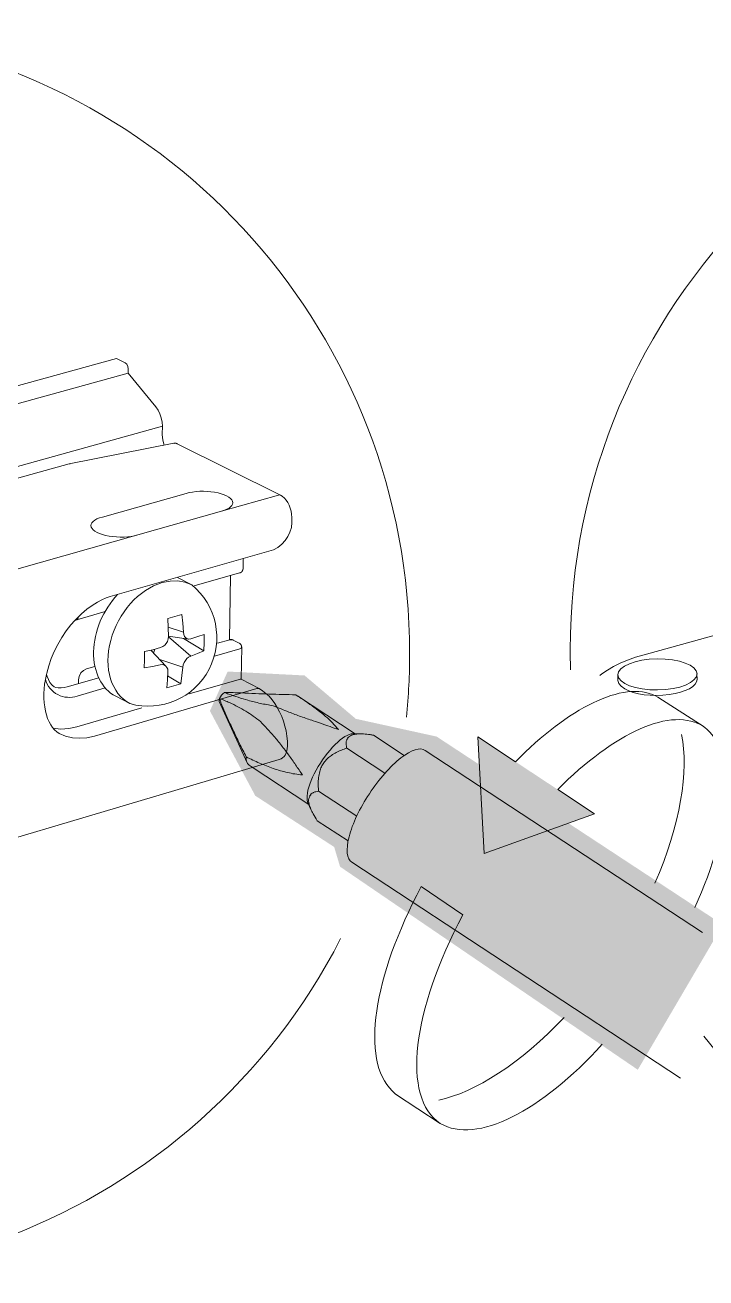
# Model space of a CAD drawing. Header units: metres. Extents: x -11.5 to 7.4, y -3.8 to 5.9.
# Drawn here: x 5.2639 to 5.3452, y -2.3535 to -2.2039 of the extents above; entities that cross this region are included whole.
import ezdxf

# ---------------------------------------------------------------- set-up
doc = ezdxf.new("R2010")
doc.units = ezdxf.units.M
doc.header["$MEASUREMENT"] = 0
for name, color, linetype, lineweight in [('PDF22_Geometry_Num_Penna__1_Num_Penna__255', 255, 'Continuous', 18), ('PDF22_Geometry_Num_Penna__7_Num_Penna__7', 7, 'Continuous', 18), ('PDF22_Solid Fills_Num_Penna__7_Num_Penna__7', 7, 'Continuous', 18)]:
    doc.layers.add(name, color=color, linetype=linetype, lineweight=lineweight)

msp = doc.modelspace()

# ---------------------------------------------------------------- hatches: boundary and pattern name
at = {"layer": 'PDF22_Geometry_Num_Penna__1_Num_Penna__255', "linetype": 'Continuous', "lineweight": 18}
msp.add_hatch(color=255, dxfattribs=at).paths.add_polyline_path([(5.346704192683026, -2.310991134687464), (5.313040664167348, -2.288860822933525), (5.303389518994761, -2.286741649636338), (5.297269100811231, -2.281562267247384), (5.288086016523417, -2.281092977856355), (5.285968071732487, -2.285800613841761), (5.291383327323215, -2.295923505417893), (5.300801056306547, -2.302043923601424), (5.301506218899346, -2.304397741594126), (5.337054276016699, -2.328645998138994), (5.347411812288346, -2.310991134687464)])
at = {"layer": 'PDF22_Geometry_Num_Penna__7_Num_Penna__7', "linetype": 'Continuous', "lineweight": 18}
for points in [[(5.339177503384542, -2.283990041316894), (5.34497850994067, -2.2876939876885), (5.339444089242797, -2.284143604599298)], [(5.327491951846657, -2.29518787586986), (5.322444019627444, -2.291856166894803), (5.317971028337553, -2.288896695316295), (5.318703218068059, -2.302832870321107), (5.331872805167105, -2.298084693629147)]]:
    msp.add_hatch(color=7, dxfattribs=at).paths.add_polyline_path(points)
at = {"layer": 'PDF22_Solid Fills_Num_Penna__7_Num_Penna__7', "linetype": 'Continuous', "lineweight": 18}
msp.add_hatch(color=7, dxfattribs=at).paths.add_polyline_path([(5.30773056871241, -2.331179669448049), (5.308143346815513, -2.331559277882154), (5.313467692943057, -2.335058063708467)])

# ---------------------------------------------------------------- linework, layer by layer
at = {"layer": 'PDF22_Geometry_Num_Penna__1_Num_Penna__255', "color": 255, "linetype": 'Continuous', "lineweight": 18, "flags": 128}
for points in [[(5.339177503384542, -2.283990041316894), (5.339444089242797, -2.284143604599298), (5.34497850994067, -2.2876939876885)], [(5.327491951846657, -2.29518787586986), (5.331872805167105, -2.298084693629147), (5.318703218068059, -2.302832870321107), (5.317971028337553, -2.288896695316295), (5.322444019627444, -2.291856166894803)], [(5.316166721194607, -2.310153784821166), (5.311199870388501, -2.306777849620776)], [(5.30773056871241, -2.331179669448049), (5.308143346815513, -2.331559277882154), (5.313467692943057, -2.335058063708467)]]:
    msp.add_lwpolyline(points, dxfattribs=at)
at = {"layer": 'PDF22_Geometry_Num_Penna__1_Num_Penna__255', "color": 255, "linetype": 'Continuous', "lineweight": 18}
for points in [[(5.322444019627444, -2.291856166894803), (5.328753627774896, -2.285482676421869), (5.335292966592828, -2.282101827196441), (5.339177503384541, -2.283990041316892)], [(5.322444019627444, -2.291856166894803), (5.328753627774896, -2.285482676421869), (5.335292966592828, -2.282101827196441), (5.339177503384541, -2.283990041316892)], [(5.34497850994067, -2.2876939876885), (5.341128371324213, -2.285163264794468), (5.33425119328499, -2.288388093724971), (5.327491951846653, -2.29518787586986)], [(5.34497850994067, -2.2876939876885), (5.341128371324213, -2.285163264794468), (5.33425119328499, -2.288388093724971), (5.327491951846653, -2.29518787586986)], [(5.311199870388501, -2.306777849620776), (5.305462746157854, -2.317467082582419), (5.303939398396398, -2.327499064695368), (5.307730568712408, -2.33117966944805)], [(5.311199870388501, -2.306777849620776), (5.305462746157854, -2.317467082582419), (5.303939398396398, -2.327499064695368), (5.307730568712408, -2.33117966944805)], [(5.313467692943057, -2.335058063708467), (5.308798140651687, -2.331990483579147), (5.310149497536852, -2.321426558255947), (5.316166721194612, -2.310153784821166)], [(5.313467692943057, -2.335058063708467), (5.308798140651687, -2.331990483579147), (5.310149497536852, -2.321426558255947), (5.316166721194612, -2.310153784821166)]]:
    msp.add_open_spline(points, degree=3, dxfattribs=at)
at = {"layer": 'PDF22_Geometry_Num_Penna__7_Num_Penna__7', "color": 7, "linetype": 'Continuous', "lineweight": 18, "flags": 128}
for points in [[(5.309429101466435, -2.28652973230662, 0.02552120501062965), (5.309814852431836, -2.27890316544926, 8.3911293102145), (5.301573539220083, -2.312986540184213)], [(5.344957379633012, -2.324634310949447, 0.2304081888433928), (5.403590297867732, -2.353101257988542, 2.414170306995908), (5.328985267737311, -2.278497096527901, 0.007389762515852656), (5.329022424944418, -2.280872460982821)], [(5.289922264829102, -2.268792313234469), (5.289950520473063, -2.267600662163006), (5.293566014394004, -2.266566259892727, 0.3218823473481254), (5.295745138796645, -2.262681723101012), (5.295725482696499, -2.262316856742018), (5.295670199914831, -2.261936019801653), (5.295567005389055, -2.261580981492734), (5.295438012231836, -2.261238228246405), (5.295279534924395, -2.260918816619003), (5.295085430935433, -2.260632574660601), (5.294859385783733, -2.260378273864939), (5.29460999901311, -2.26016451377583), (5.294393781911483, -2.260045348668684), (5.282039677267317, -2.253885495434231), (5.282032306229762, -2.253875667384158), (5.282013878635874, -2.253875667384158), (5.282004050585803, -2.253867067840343), (5.281984394485653, -2.253857239790269), (5.281964738385504, -2.253857239790269), (5.281946310791616, -2.253849868752714), (5.281929111703986, -2.25384004070264), (5.281910684110096, -2.25384004070264), (5.28189102800995, -2.25384004070264), (5.281881199959876, -2.253830212652566), (5.281864000872247, -2.253830212652566), (5.281845573278357, -2.253830212652566), (5.28182591717821, -2.253830212652566), (5.28182591717821, -2.253817927589974), (5.281807489584322, -2.253817927589974), (5.281787833484174, -2.253817927589974), (5.281770634396546, -2.253817927589974), (5.281752206802654, -2.253817927589974), (5.281732550702509, -2.253830212652566), (5.281712894602361, -2.253830212652566), (5.281696924020991, -2.253830212652566), (5.281677267920843, -2.253830212652566)], [(5.28026166015832, -2.270470329933964), (5.281202695952897, -2.27028359698256), (5.282124075647328, -2.270263940882411), (5.282990172560094, -2.270415047152298), (5.28380098669119, -2.270722173717108, -0.8104001157684294), (5.276422946650076, -2.284928620098952), (5.274716551455992, -2.284036724554745)], [(5.273468880499109, -2.283048022717308), (5.270133486005273, -2.284017314155848, -0.4285655854144372), (5.26632339669287, -2.282049861381676)], [(5.296105336831854, -2.293320914907695, 0.0138839253268887), (5.297004603413617, -2.293437623002323, 0.001417615979733074), (5.296201406021327, -2.2922347925239, 0.009626327119630518), (5.295363564752527, -2.291056655021289, 0.01050355917963604), (5.29449746783976, -2.289906773162642, 0.00971425256966561), (5.293593287232961, -2.288796203504289, 0.004161678193249226), (5.292820556795899, -2.287917821528934, 0.007106976790633885), (5.292018342208618, -2.2870689237038, 0.01087024311392512), (5.291150279685835, -2.286420763801424, 0.01234685395080345), (5.29024609907904, -2.285837223328286, 0.005027543524101022), (5.289300149259423, -2.28529545206796, 0.008641129781530213), (5.28831611574577, -2.284807735083044, 0.001688719748950606), (5.287714147678747, -2.284552205781121)], [(5.288728893848877, -2.283609941480284, -0.005499519337549094), (5.289732583462676, -2.283649253680581, 0.002216768590394469), (5.291392295418907, -2.283718050031098, 0.002965999269796785), (5.293017609199888, -2.283783160862838, -0.0001689559409266049), (5.294626952399485, -2.283835986631985, -0.002290490518534078), (5.296218359407705, -2.283870753359121, 0.00244894371454309), (5.297084456320468, -2.284444465782185)], [(5.289333687480299, -2.284164734906957, 0.01584364708531193), (5.290511824982909, -2.284522230228396, 0.01108459687862285), (5.291982346975221, -2.284894467624945, 0.008817118465768714), (5.29352092821429, -2.285179849628966, 0.004990555789598368), (5.295399314284669, -2.285928009940843, 0.006234090948415999), (5.296841580633014, -2.286471009707427, 0.002248198273344342), (5.29830596009403, -2.286977154286234, 0.003854596239436182), (5.29930350717653, -2.287317450520043)], [(5.287402721342028, -2.285100119572742, 0.01088439335034154), (5.288035402065537, -2.28657187007131, 0.003390461120834392), (5.288695109926747, -2.288001851357066, 0.002032054950278353), (5.289497324514032, -2.289676305388408, 0.00619218125076381), (5.29030813864513, -2.291284420081753)], [(5.300313339321622, -2.287674945841481, 0.0009111624240742624), (5.301314571922909, -2.288027527137883, 0.01217801466816292), (5.300596755715633, -2.287219661421809, 0.02107377693100773), (5.299781027559497, -2.286451845009783, 0.01367623950723412), (5.298876846952698, -2.285727026316831)], [(5.303210034230286, -2.288596816938415, 0.03481029960876501), (5.302875880527777, -2.288700011464196, 0.07326205319097617), (5.30260315213822, -2.288852346240335)], [(5.305090877313182, -2.288625072582377, 0.01450345364628238), (5.304320603888637, -2.288551362206823, 0.03106607208684622), (5.3036105272708, -2.288548905194299)], [(5.301673787153108, -2.290474711606288, -0.009646812277401525), (5.302302782357838, -2.290247437948329), (5.306854398048323, -2.293238850689577)], [(5.295229411869014, -2.293152609550178, -0.00486134179330967), (5.294378057031363, -2.292937620954812, -0.01319728990474971), (5.293537758750043, -2.292666121071521, -0.02194742611819464), (5.291903845425255, -2.292032211841752, -0.01502864142702328), (5.290308015794501, -2.291284051529876, 0.251216903918634), (5.290634429907584, -2.292267470790396), (5.290886273690727, -2.292434547641653), (5.297763451729951, -2.296954222169395)], [(5.300034959803284, -2.291456288107421, 0.04366195966182236), (5.299661493900476, -2.291869066210526, 0.03307038359283172), (5.299346996298105, -2.292346955145366)], [(5.299128322183964, -2.292872755824324, 0.03838523905834472), (5.298962473838966, -2.293577918417127, 0.03057879160076944), (5.298904734044783, -2.294310108147633)], [(5.297750675264856, -2.296600903769238, 0.04311247564766907), (5.297825614146662, -2.296975598178308, 0.03649918604643188), (5.298017261123109, -2.297511226907335)]]:
    msp.add_lwpolyline(points, format="xyb", dxfattribs=at)
for points in [[(5.253093367085869, -2.249693832077707), (5.253111794679755, -2.249693832077707), (5.253128993767387, -2.249684004027633), (5.274829328330592, -2.2437294341891)], [(5.274829328330592, -2.243729925591603), (5.27586373060087, -2.244242212701706)], [(5.253074325238851, -2.25178843524971), (5.253231574040033, -2.251768779149562), (5.253409707447622, -2.251733152468045), (5.276189899012698, -2.245456713989591)], [(5.275863484899618, -2.24424208985108), (5.276031790257134, -2.244393196120967), (5.276160783414355, -2.244652410941666), (5.276198867108391, -2.244931281862514)], [(5.276199604212147, -2.244930421908132), (5.276189776162072, -2.245456222587087), (5.279515342605833, -2.249489408636169)], [(5.280290407204788, -2.25178843524971), (5.280262151560827, -2.251297032746015), (5.280158957035047, -2.250801944723542), (5.280000479727606, -2.250315456244882), (5.279776891588424, -2.249871965485297), (5.279515219755208, -2.249489900038674)], [(5.25209483719836, -2.25963195631245), (5.280290284354161, -2.251787943847207)], [(5.280494339243821, -2.254063014588692), (5.280371488617897, -2.253633037397958), (5.280297778242343, -2.253184632613336), (5.28027075110464, -2.25275834094138), (5.280290407204788, -2.251787820996581)], [(5.281676899368964, -2.253829721250063), (5.269154735068538, -2.256280591237245), (5.269144907018465, -2.25628919078106)], [(5.281787710633548, -2.253866944989718), (5.281732427851882, -2.253839917852015), (5.281677145070217, -2.253830089801941)], [(5.26914502986909, -2.256289805034189), (5.252821867202577, -2.260836506699634), (5.252756756370836, -2.260862305331079), (5.25270147358917, -2.260911445581448)], [(5.269284219628261, -2.256308846881208), (5.26922156580904, -2.256280591237245), (5.269155226471042, -2.256280591237245)], [(5.283131327929278, -2.259821637678876), (5.273132515485331, -2.262643516556349)], [(5.294144763692733, -2.26002556971791), (5.287362180635474, -2.261944496494842)], [(5.294394273313987, -2.260044734415555), (5.294273879700579, -2.260006650721518), (5.294144886543359, -2.260025078315407)], [(5.287361566382344, -2.261944496494842), (5.277354154394578, -2.264786031472463)], [(5.277353540141451, -2.264786031472463), (5.179591469043698, -2.292504818199681)], [(5.274056720744154, -2.272145029666559), (5.289951134726197, -2.267600785013633)], [(5.284091159869623, -2.270878194012031), (5.289511329485387, -2.269324133594094)], [(5.289511452336013, -2.269324010743468), (5.289523737398605, -2.269324010743468), (5.28953110843616, -2.269314182693394), (5.28954953603005, -2.269314182693394), (5.289559364080121, -2.26930435464332), (5.28957902018027, -2.26930435464332), (5.289587619724085, -2.269296983605764), (5.289607275824233, -2.269296983605764), (5.289614646861789, -2.26928715555569), (5.289624474911861, -2.269277327505616), (5.289642902505751, -2.269268727961801), (5.289662558605899, -2.269258899911728), (5.289669929643454, -2.269249071861654), (5.289682214706046, -2.269249071861654), (5.2896895857436, -2.26923924381158), (5.289698185287417, -2.269231872774025), (5.28970801333749, -2.269222044723951), (5.289727669437639, -2.269212216673876), (5.289737497487712, -2.269203617130062), (5.289746097031525, -2.269193789079988), (5.289755925081602, -2.269183961029914), (5.289765753131675, -2.26917413297984), (5.28977312416923, -2.269165533436025), (5.289782952219303, -2.269155705385952), (5.289792780269378, -2.269148334348396), (5.289801379813193, -2.269139734804582), (5.289801379813193, -2.269128678248248), (5.289811207863268, -2.269117621691915), (5.289821035913342, -2.269110250654359), (5.289828406950896, -2.269100422604286), (5.289840692013488, -2.269080766504138), (5.289846834544784, -2.269070938454064), (5.289856662594856, -2.269054967872694), (5.289866490644933, -2.269032854760027), (5.289876318695008, -2.269016884178658), (5.289876318695008, -2.268998456584769), (5.289886146745081, -2.268987400028435), (5.289894746288896, -2.268970200940807), (5.289894746288896, -2.268949316334399), (5.289904574338969, -2.268941945296844), (5.289904574338969, -2.268924746209215), (5.289914402389043, -2.268914918159141), (5.289914402389043, -2.268896490565253), (5.289914402389043, -2.26888420550266), (5.289921773426601, -2.26886700641503), (5.289921773426601, -2.268848578821142), (5.289921773426601, -2.268828922720994), (5.289921773426601, -2.268811723633364), (5.289921773426601, -2.268800667077031)], [(5.282087589011429, -2.269845880202392), (5.283801355243067, -2.27072180516523)], [(5.288311693123239, -2.277299104826572), (5.288440686280458, -2.269631997262659)], [(5.269845769839362, -2.274981159216638), (5.269984591046654, -2.274820224896679), (5.270618500276424, -2.274197372223244), (5.271252409506189, -2.273656829469179), (5.271894918279772, -2.273191225596927), (5.272528827509538, -2.27279810359397), (5.273058313707272, -2.272529060723197), (5.273571829323632, -2.272305472584016), (5.274057089296033, -2.272144538264055)], [(5.273449961502717, -2.273937543149415), (5.270059284227218, -2.274904377575437), (5.270162478752992, -2.274839266743697), (5.270227589584731, -2.27472010163655), (5.270253388216176, -2.274551796279034)], [(5.266453004103219, -2.281445313451505), (5.266481259747181, -2.281294207181618), (5.266724503986511, -2.280430567281373), (5.267021802501246, -2.279553413812276), (5.267384211847723, -2.278706972999661), (5.267804360988384, -2.27785070413697), (5.268288392454522, -2.277017776893206), (5.268811736120959, -2.27623644691233), (5.269380534518985, -2.275501800169305), (5.269846138391239, -2.274980913515388)], [(5.269836187490538, -2.274981159216638), (5.270059775629719, -2.274904991828566)], [(5.280940655567802, -2.274765310666891), (5.280988567311914, -2.275825511568614), (5.281015594449617, -2.276889397989116)], [(5.282617935163543, -2.274279313590735), (5.281787464932295, -2.274523786336324), (5.280941024119683, -2.274765802069394)], [(5.282617320910411, -2.274279436441361), (5.282720515436189, -2.275333494811789), (5.282795454318004, -2.276377725132142), (5.282840909049595, -2.276665195596804), (5.282944103575371, -2.276908439836134), (5.283082924782663, -2.277066917143576), (5.283241402090107, -2.277168883163093), (5.283457619191731, -2.277224165944758), (5.283699634924803, -2.277187310756981)], [(5.281015594449617, -2.276888169482856), (5.280988567311914, -2.277206352603999), (5.280895200836211, -2.27749505157492), (5.280756379628915, -2.277735838801731), (5.280578246221328, -2.277942227853284), (5.280346058538331, -2.278116675742096), (5.280074558655039, -2.278241983380538), (5.279133522860462, -2.27848154210109), (5.278164231421922, -2.278714958290345)], [(5.280988690162539, -2.275780302538275), (5.282795822869881, -2.276377356580265)], [(5.283392876911872, -2.277216917757829), (5.281014488793986, -2.276869250486464)], [(5.281015103047112, -2.276946277828918), (5.283671133579588, -2.279247270052474)], [(5.285283670895467, -2.276657087455493), (5.284508483445885, -2.276927358832526), (5.283700126327307, -2.277187802159485)], [(5.285245218649552, -2.278604392727014), (5.28528330234359, -2.277635101288474), (5.28528330234359, -2.276657210306119)], [(5.332538164157109, -2.281580203438769), (5.332767894827587, -2.281378728412254), (5.333421460157503, -2.280930323627631), (5.334147507356715, -2.280505260461935), (5.334958321487811, -2.280112138458978), (5.335844074500722, -2.279738672556169), (5.336794938345374, -2.279392233791064), (5.337799856465432, -2.279097392288846), (5.349586145516575, -2.275827108626751)], [(5.280755888226413, -2.280475899162339), (5.278910671825038, -2.278538544791518)], [(5.279385858046108, -2.278417168373105), (5.279302319620481, -2.278649356056102), (5.279237208788741, -2.278882772245357)], [(5.282795454318004, -2.277133502182827), (5.285245095798924, -2.278604024175136)], [(5.289766244534178, -2.278201811225861), (5.28969867668992, -2.278305005751637), (5.289540199382479, -2.27838117313971), (5.286502103403381, -2.279266926152622)], [(5.286867215463626, -2.277716674104088), (5.288330366418379, -2.277290382432131)], [(5.288496460464629, -2.27731814667359), (5.288412922038999, -2.277289891029628), (5.288330612119632, -2.277289891029628)], [(5.288330734970257, -2.27728952247775), (5.288347934057889, -2.27728952247775), (5.28835776210796, -2.277279694427676), (5.28837618970185, -2.277279694427676), (5.288395845801997, -2.277279694427676), (5.28840567385207, -2.277269866377602), (5.288421644433441, -2.277269866377602), (5.28844130053359, -2.277269866377602), (5.288460956633736, -2.277269866377602), (5.288479384227625, -2.277269866377602), (5.288496583315254, -2.277269866377602), (5.288516239415403, -2.277269866377602), (5.288534667009293, -2.277269866377602), (5.288554323109439, -2.277269866377602), (5.288570293690807, -2.277269866377602), (5.288580121740884, -2.277279694427676), (5.288599777841032, -2.277279694427676), (5.288619433941179, -2.277279694427676), (5.288628033484994, -2.27728952247775), (5.288645232572623, -2.27728952247775), (5.288664888672772, -2.277299350527824), (5.288683316266658, -2.277299350527824), (5.288693144316733, -2.277309178577898), (5.28871280041688, -2.277309178577898), (5.288722628466957, -2.277317778121712), (5.288738599048324, -2.277325149159268), (5.288748427098399, -2.27733743422186), (5.288637861535067, -2.277299350527824), (5.288496583315254, -2.277317778121712)], [(5.289456292404973, -2.277690138368888), (5.288748672799651, -2.277337557072486)], [(5.2896895857436, -2.282023202795851), (5.289765753131675, -2.278201319823358), (5.289765753131675, -2.278184120735728), (5.289765753131675, -2.278165693141839), (5.289755925081602, -2.278158322104284), (5.289755925081602, -2.278146037041691), (5.289755925081602, -2.278128837954062), (5.289755925081602, -2.278117781397729), (5.289755925081602, -2.2781005823101), (5.289746097031525, -2.278090754260025), (5.289746097031525, -2.278073555172397), (5.289746097031525, -2.278055127578508), (5.289737497487714, -2.278042842515915), (5.289737497487714, -2.278025643428286), (5.289727669437639, -2.278017043884471), (5.289727669437639, -2.277997387784323), (5.289717841387564, -2.277988788240509), (5.289717841387564, -2.277971589152879), (5.28970801333749, -2.277959304090287), (5.289698185287417, -2.277942105002658), (5.2896895857436, -2.277923677408769), (5.289682214706046, -2.277913849358696), (5.289669929643454, -2.277896650271066), (5.289669929643454, -2.277885593714733), (5.289662558605899, -2.2778745371584), (5.289652730555824, -2.277868394627103), (5.289642902505751, -2.277851195539474), (5.289634302961938, -2.277838910476881), (5.289624474911861, -2.277831539439326), (5.289614646861789, -2.277822939895512), (5.289614646861789, -2.277811883339179), (5.289607275824233, -2.277802055289104), (5.289594990761641, -2.277802055289104), (5.289587619724085, -2.27779345574529), (5.28957902018027, -2.277783627695216), (5.289569192130198, -2.277773799645142), (5.289559364080121, -2.277765200101327), (5.28954953603005, -2.277755372051253), (5.289539707979973, -2.277748001013698), (5.28953110843616, -2.277735715951106), (5.289523737398605, -2.27772834491355), (5.289511452336013, -2.27772834491355), (5.289504081298459, -2.277716059850958), (5.28948442519831, -2.277709917319661), (5.289475825654495, -2.277700089269588), (5.289456169554347, -2.277690261219513)], [(5.278164599973799, -2.27871483543972), (5.278154771923726, -2.279696411940851), (5.278136344329837, -2.280663246366873)], [(5.279990528826907, -2.279673930276307), (5.282721498241196, -2.280587938933182)], [(5.2852449729483, -2.278604269876388), (5.284472242511239, -2.278931052541346), (5.283671256430214, -2.27924677864997), (5.283429240697146, -2.279367172263375), (5.283205652557964, -2.27955390521478), (5.283037347200446, -2.279768893810147), (5.282898525993152, -2.280003538505661), (5.282785503417303, -2.280279952413991), (5.28272162109182, -2.280587078978801)], [(5.267376717959541, -2.28293524584271), (5.267115046126323, -2.282703058159714), (5.266873030393251, -2.282395931594904), (5.266676469391776, -2.282059320879873), (5.266517992084331, -2.281678483939509), (5.266452881252592, -2.281445067750253)], [(5.270292086163343, -2.282088313627591), (5.270367025045156, -2.281668164486931), (5.270561129034116, -2.281267671446419), (5.270860884561371, -2.280950716831535), (5.271213465857771, -2.280776268942723)], [(5.271213465857771, -2.28077577754022), (5.272238040077976, -2.280476022012965)], [(5.278135730076709, -2.280663000665621), (5.279105021515246, -2.280494695308105), (5.280046057309823, -2.280298134306627), (5.280316328686858, -2.280269878662665), (5.280539916826038, -2.280327618456849), (5.280708222183554, -2.280436955513922), (5.280839672353293, -2.280597889833881), (5.280930581816477, -2.280821477973063), (5.280950237916626, -2.28110034889391), (5.280894955134958, -2.282079468382524), (5.28081141670933, -2.283031560733435)], [(5.282488327753192, -2.282544212300394), (5.282617320910411, -2.281574920861855), (5.282720515436189, -2.280587201829426)], [(5.334678222060706, -2.281489662527464), (5.334688050110778, -2.282144456363638)], [(5.344117572754197, -2.281379219814757), (5.34412740080427, -2.282031556638414)], [(5.27268705911573, -2.281826396093121), (5.268931515481235, -2.282916081145066), (5.268559278084684, -2.283000848076954), (5.268194411725693, -2.28303893177099), (5.267849201466845, -2.283031560733435), (5.267551902952107, -2.282982420483065), (5.267376226557037, -2.282935737245214)], [(5.270282380963895, -2.28252504760275), (5.270292209013967, -2.28208892788072)], [(5.280811171008081, -2.283031192181557), (5.281657611820695, -2.282796547486043), (5.282488082051941, -2.282544703702898)], [(5.280921490870158, -2.281603667908321), (5.282487836350688, -2.282544703702898)], [(5.289475457102617, -2.282033030845925), (5.283493860126381, -2.283772595709008)], [(5.289669806792828, -2.282013866148281), (5.289594867911015, -2.282004038098207), (5.289475702803868, -2.282033522248428)], [(5.29522449784398, -2.289989574484515), (5.295214669793905, -2.289401119986339), (5.295159387012241, -2.288797923413052), (5.295066020536538, -2.288192269827247), (5.294927199329242, -2.287605043835331), (5.294749065921655, -2.287016589337155), (5.294535305832547, -2.286450247951646), (5.294290833086958, -2.285909705197581), (5.294013190672368, -2.285385133024886), (5.293714663651373, -2.284912158115079), (5.293389109492677, -2.284463753330456), (5.293034071183754, -2.28405343223987), (5.292661833787207, -2.283698393930949), (5.292251512696621, -2.283381439316066), (5.291831363555961, -2.283132052545441), (5.289688848639848, -2.282023939899607)], [(5.334687804409525, -2.28214408781176), (5.334781170885227, -2.282506497158236), (5.335052670768521, -2.282850478910823), (5.335498618540626, -2.283167433525706)], [(5.29158209963596, -2.283115344860315), (5.272182757296312, -2.288807014359371)], [(5.28850604281345, -2.283596427911433), (5.287798423208129, -2.283586599861359)], [(5.291831732107838, -2.283132175396066), (5.291721166544507, -2.283103919752103), (5.291582345337211, -2.283114976308437)], [(5.303303400705989, -2.288527160633516), (5.296426222666767, -2.284006257599515)], [(5.339177503384542, -2.283990041316894), (5.339444089242797, -2.284143604599298), (5.34497850994067, -2.2876939876885)], [(5.277828603511898, -2.285433044768996), (5.270087785572429, -2.287698410311033)], [(5.287076061527696, -2.284683164548356), (5.290406541996495, -2.291991548284572)], [(5.270088031273682, -2.287698287460407), (5.269108911785068, -2.287902219499441), (5.268149448396604, -2.287957502281107), (5.267225611689653, -2.28785553626159)], [(5.267971806391516, -2.288480354545039), (5.268734708778503, -2.288807137209997), (5.269545522909603, -2.289002469705216), (5.270404248784811, -2.289066352030696), (5.271280173747648, -2.289002469705216), (5.272183125848189, -2.288807137209997)], [(5.302842956560026, -2.288545833928656), (5.302611997383289, -2.288613401772915), (5.302362610612665, -2.288716596298691), (5.30209356774189, -2.288862788543541), (5.301813468314782, -2.289048292988686), (5.301527226356381, -2.289268195609089), (5.301227470829128, -2.28952618192353), (5.300917887251799, -2.289808738363155), (5.300618131724544, -2.290129378496816), (5.300313462172253, -2.290470903236885), (5.30001124963248, -2.290835769595879), (5.299713951117743, -2.291216606536243), (5.299421566628045, -2.291620785095533), (5.299152523757272, -2.292032334692378), (5.298893308936572, -2.292451255326779), (5.298653750216021, -2.292872632973698), (5.298425248051801, -2.293297696139394), (5.298223773025287, -2.293716616773795), (5.298050553642732, -2.294124480851863), (5.297896990360327, -2.294529887917412), (5.297772911228146, -2.294909496351517), (5.297677087739926, -2.295269448685473), (5.297609519895667, -2.295608516413024), (5.297564065164076, -2.295916871484093), (5.297559151139037, -2.296205570455014), (5.297581264251704, -2.296457414238158), (5.297637775539629, -2.296667488808488), (5.297664802677332, -2.296764540802968)], [(5.30404480423344, -2.288542148409879), (5.303087797857494, -2.288515121272176)], [(5.305501198403769, -2.288692640426635), (5.309174432118896, -2.291106655226041)], [(5.327491951846657, -2.29518787586986), (5.331872805167105, -2.298084693629147), (5.318703218068059, -2.302832870321107), (5.317971028337553, -2.288896695316295), (5.322444019627444, -2.291856166894803)], [(5.294255083554814, -2.291611571298589), (5.294461472606365, -2.291515747810368), (5.294645748545253, -2.291396582703221), (5.294814053902767, -2.291236876889521), (5.294944275566245, -2.29105997198819), (5.295065897685911, -2.29081795625512), (5.2951506646178, -2.290557512928161), (5.295204718893208, -2.290287241551129), (5.295224374993353, -2.289989943036393)], [(5.344763029942801, -2.312255636180099), (5.311676899368965, -2.290506161366525)], [(5.180625502762098, -2.325337262230983), (5.294254960704187, -2.291611079896085)], [(5.298943554842573, -2.295358883941146), (5.303502541570614, -2.29835643921369)], [(5.297664679826708, -2.296764295101716), (5.298065172867219, -2.297638991558295)], [(5.298782866223867, -2.298911969744118), (5.302456099938992, -2.301325984543524)], [(5.302904996126118, -2.303852284815024), (5.342166827665148, -2.329658287296606)], [(5.316166721194607, -2.310153784821166), (5.311199870388501, -2.306777849620776)], [(5.30773056871241, -2.331179669448049), (5.308143346815513, -2.331559277882154), (5.313467692943057, -2.335058063708467)]]:
    msp.add_lwpolyline(points, dxfattribs=at)
at = {"layer": 'PDF22_Geometry_Num_Penna__7_Num_Penna__7', "color": 7, "linetype": 'Continuous', "lineweight": 18}
for centre, radius, start, end in [((5.288525839578879, -2.284861758700408), 0.001494439451582785, 123.330740784412, 159.2303014052396), ((5.290693583289254, -2.276478525767927), 0.007713362858842387, 249.1769827042918, 251.2813727387887), ((5.299012429950608, -2.2969701255784), 0.001573992553948855, 105.3456000096379, 117.8767703024026)]:
    msp.add_arc(centre, radius, start, end, dxfattribs=at)
for centre, major_axis, ratio, start_param, end_param in [((5.285300991349953, -2.260867505793862), (-0.00339264772741199, 8.524920350616602e-05), 0.3828752040962615, 2.232883147978904, 5.415784097296958), ((5.275198809723284, -2.263727153035096), (-0.003431072197398244, 7.17936526335455e-05), 0.3819987276249249, 5.366709077186142, 8.54095195951868), ((5.280136942173719, -2.277832880807705), (0.003715473167661187, 0.007094544071185371), 0.7242302922722246, 0.6064069675369388, 3.141808520811939), ((5.278240708200723, -2.277016607709339), (0.003437910429314073, 0.007063351594833735), 0.7233758080922403, 1.156247965309493, 3.124615333968284), ((5.269430442482742, -2.282819285219366), (0.0009213718491141172, 0.005838057009648345), 0.540009465188558, 1.419008966129877, 2.965767432771749), ((5.339450150452837, -2.28213312444271), (0.004676511105038196, 9.26240948273538e-05), 0.3869502193450682, 3.698427822200273, 6.287989835526984), ((5.307477852773841, -2.296510527080151), (0.004190326773417576, 0.00601025562407287), 0.3429445689628274, 6.278697702960109, 7.953873100649933), ((5.306584134076667, -2.297747595509503), (0.003689738600667348, 0.006097956087693034), 0.3423163959179459, 1.436556933717854, 3.14659133466854)]:
    msp.add_ellipse(centre, major_axis=major_axis, ratio=ratio, start_param=start_param, end_param=end_param, dxfattribs=at)
msp.add_ellipse((5.339400564778378, -2.281433447032569), major_axis=(0.004723130902011263, 6.016795043617406e-05), ratio=0.3932071984575787, dxfattribs=at)
for points in [[(5.322444019627444, -2.291856166894803), (5.328753627774896, -2.285482676421869), (5.335292966592828, -2.282101827196441), (5.339177503384541, -2.283990041316892)], [(5.287128764446217, -2.284332303160717), (5.287066110626997, -2.28444041171153), (5.287045226020592, -2.284568176362491), (5.28707593867707, -2.284683655950861)], [(5.287128764446217, -2.284332303160717), (5.287169305152773, -2.284460067811678), (5.287204931834292, -2.284596432006453), (5.287256529097176, -2.284721739644895)], [(5.28741439215149, -2.284433040673975), (5.287316111650751, -2.28439249996742), (5.287225202187567, -2.284364244323458), (5.287129378699346, -2.284332303160719)], [(5.287714147678745, -2.284552205781121), (5.287613410165489, -2.284500608518234), (5.28751267265223, -2.284467438849233), (5.287414392151492, -2.284433040673974)], [(5.288215378232517, -2.283596427911433), (5.288045844368742, -2.283590285380137), (5.287872624986189, -2.283606255961507), (5.287704319628666, -2.283613626999062)], [(5.287704688180547, -2.283613135596559), (5.287785106091427, -2.283613135596559), (5.287864541193155, -2.283688074478372), (5.287951617938662, -2.283688074478372)], [(5.287798300357503, -2.283586722711985), (5.287831674149469, -2.283586722711985), (5.287704933881795, -2.283612521343429), (5.287704933881797, -2.283612521343429)], [(5.288728893848877, -2.283609941480285), (5.288551988947544, -2.283593970898915), (5.288383683590032, -2.283596427911434), (5.288215378232518, -2.283596427911434)], [(5.288218203796911, -2.283783897966593), (5.288575699118351, -2.283907977098776), (5.288950393527415, -2.284048026812329), (5.289333687480292, -2.284164734906955)], [(5.297913698045452, -2.285016949698991), (5.297645883680939, -2.284831445253846), (5.297367012760093, -2.284629970227331), (5.297084456320473, -2.284444465782185)], [(5.287256529097178, -2.284721739644896), (5.287297069803733, -2.284850732802115), (5.28734743856036, -2.284971126415521), (5.287402721342026, -2.285100119572741)], [(5.298876846952698, -2.285727026316831), (5.298572177400404, -2.285485010583762), (5.298245394735446, -2.285256508419544), (5.297913698045447, -2.285016949698991)], [(5.34497850994067, -2.2876939876885), (5.341128371324213, -2.285163264794468), (5.33425119328499, -2.288388093724971), (5.327491951846653, -2.29518787586986)], [(5.29930350717653, -2.287317450520043), (5.299635203866526, -2.287442758158486), (5.299977957112855, -2.287555780734336), (5.300313339321626, -2.287674945841482)], [(5.30241273366804, -2.289047678735556), (5.302490760741904, -2.289047678735556), (5.302231302111744, -2.289254067787106), (5.302307082129746, -2.289254067787106)], [(5.302603152138223, -2.288852346240337), (5.302692765754452, -2.288852346240337), (5.302321418375508, -2.289047678735557), (5.30241273366804, -2.289047678735557)], [(5.303087429305613, -2.288515121272176), (5.303125114623695, -2.288515121272176), (5.302842956560026, -2.288545833928656), (5.302842956560031, -2.288545833928656)], [(5.3036105272708, -2.288548905194305), (5.303471706063505, -2.288558733244379), (5.303336570374992, -2.288572246813231), (5.303210034230291, -2.288596816938416)], [(5.305501198403769, -2.288692640426635), (5.305364834208993, -2.288664384782673), (5.305222327482918, -2.28865209972008), (5.305090877313178, -2.288625072582377)], [(5.339100353191464, -2.306377110879013), (5.342133535145524, -2.299417622920422), (5.343196193059766, -2.292899168708897), (5.342272356352823, -2.288599396801559)], [(5.343858480784121, -2.309263732036348), (5.348354813692939, -2.299413568849765), (5.348998550972777, -2.290638348640019), (5.344913767660803, -2.287659220961364)], [(5.301673787153108, -2.290474711606288), (5.301464941089039, -2.290559478538176), (5.301258552037487, -2.290643016963804), (5.301054619998451, -2.290748668502097)], [(5.302307082129746, -2.289254067787108), (5.302378059603818, -2.289254067787108), (5.302178049353593, -2.28947642742003), (5.302254256360596, -2.28947642742003)], [(5.302261627398153, -2.289993628555171), (5.302345490386122, -2.289993628555171), (5.302215464801318, -2.290247929350835), (5.302302168104715, -2.290247929350835)], [(5.302254256360598, -2.28947642742003), (5.302226000716637, -2.28963981875251), (5.302233371754191, -2.289817952160099), (5.302261627398153, -2.289993628555171)], [(5.30047722205661, -2.291104935317278), (5.300321201761687, -2.291206901336795), (5.300175009516835, -2.291329751962718), (5.300034959803281, -2.291456288107419)], [(5.301054619998451, -2.290748668502098), (5.300860516009495, -2.290854320040393), (5.300659040982982, -2.29097225664128), (5.300477222056614, -2.291104935317277)], [(5.295229411869014, -2.293152609550178), (5.295524253371232, -2.293220177394436), (5.295811723835897, -2.293285288226175), (5.296105336831857, -2.293320914907692)], [(5.299346996298111, -2.292346955145369), (5.299264686378741, -2.292521403034181), (5.299183604965629, -2.292689708391696), (5.299128322183961, -2.292872755824323)], [(5.298904734044783, -2.294310108147634), (5.298893677488449, -2.294665146456554), (5.298914562094852, -2.295010356715401), (5.298944046245074, -2.295359252493026)], [(5.297765417339964, -2.296263064547947), (5.297745761239815, -2.296358888036167), (5.297745761239815, -2.296479281649572), (5.297750675264854, -2.296600903769238)], [(5.298012347098071, -2.29577289055051), (5.298100952978949, -2.29577289055051), (5.29776198606325, -2.295992793170915), (5.297853869790629, -2.295992793170915)], [(5.297853869790629, -2.295992793170914), (5.297948049038743, -2.295992793170914), (5.297782616427597, -2.296162327034688), (5.297765417339967, -2.296263064547947)], [(5.298276475943808, -2.29557878656155), (5.298175738430551, -2.295636526355734), (5.297907232610612, -2.295772890550512), (5.298012347098068, -2.295772890550512)], [(5.298943554842573, -2.295358883941146), (5.298823161229171, -2.295388368091368), (5.298706453134539, -2.295414166722812), (5.298595887571206, -2.295452250416849)], [(5.29801726112311, -2.297511226907334), (5.298087285979884, -2.297702873883775), (5.298185566480623, -2.297889606835179), (5.298291218018923, -2.298076339786584)], [(5.298291218018919, -2.298076339786584), (5.298437410263768, -2.298352753694913), (5.298608172633804, -2.298629167603242), (5.298782620522616, -2.298911724042867)], [(5.311199870388501, -2.306777849620776), (5.305462746157854, -2.317467082582419), (5.303939398396398, -2.327499064695368), (5.307730568712408, -2.33117966944805)], [(5.313467692943057, -2.335058063708467), (5.308798140651687, -2.331990483579147), (5.310149497536852, -2.321426558255947), (5.316166721194612, -2.310153784821166)], [(5.328252520071752, -2.322398061005754), (5.323096479301725, -2.327885798465776), (5.317570658147666, -2.331407925911015), (5.313281942796657, -2.332259280748667)], [(5.332809049787272, -2.325603602387987), (5.325567005389058, -2.333583979048006), (5.317807759855702, -2.337617165097089), (5.313467447241809, -2.335056958052834)]]:
    msp.add_open_spline(points, degree=3, dxfattribs=at)

doc.saveas('drawing.dxf')
